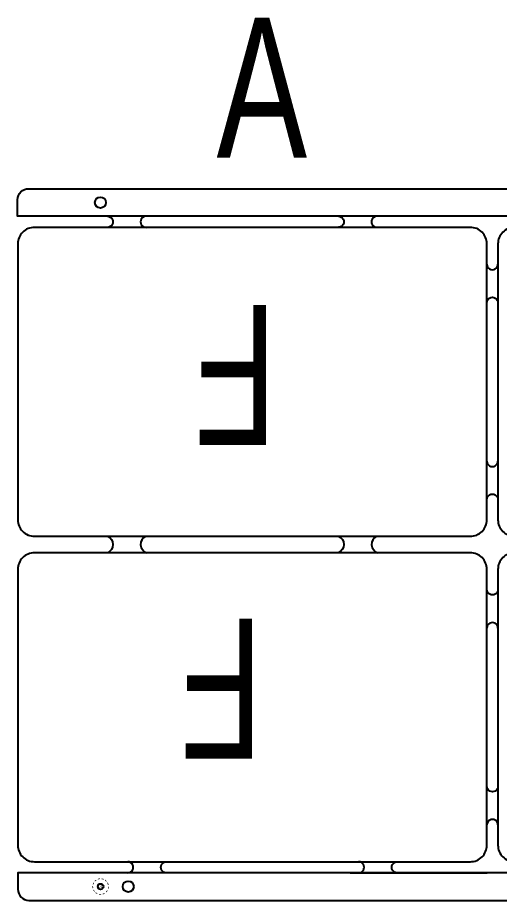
# Model space of a CAD drawing. Extents: x -91 to 82, y -70 to 91.
# Drawn here: x -90.5 to -3.2, y -69.5 to 90.5 of the extents above; entities that cross this region are included whole.
import ezdxf

# ---------------------------------------------------------------- set-up
doc = ezdxf.new("R2010")
doc.units = 0
for name, color, linetype in [('BG_OUTLINE', 254, 'CONTINUOUS'), ('PG_SILKSCREEN_BOTTOM', 143, 'CONTINUOUS'), ('PIN_BOTTOM', 1, 'CONTINUOUS'), ('RD_ASSEMBLY_BOTTOM', 2, 'CONTINUOUS')]:
    doc.layers.add(name, color=color, linetype=linetype)

msp = doc.modelspace()

# ---------------------------------------------------------------- linework, layer by layer
at = {"layer": 'BG_OUTLINE'}
for points in [[(-65.731136, 54.500018), (-90.532204, 54.500018), (-90.532204, 57.500012, -0.414214), (-88.532208, 59.500008), (79.499968, 59.500008, -0.414214), (81.499964, 57.500012), (81.499964, 54.500018), (-10.026904, 54.500018)], [(-74.260456, 54.501288, -1.000016), (-74.260456, 52.501292)], [(-67.260978, 54.501288, 1.000016), (-67.260978, 52.501292)], [(-32.421576, 54.503828, -1.000016), (-32.421576, 52.503832)], [(-25.422098, 54.503828, 1.000016), (-25.422098, 52.503832)], [(-5.507482, 45.818552, 1.000016), (-3.507486, 45.818552)], [(-5.507482, 38.819074, -1.000016), (-3.507486, 38.819074)], [(-5.50291, 10.143998, 1.000016), (-3.502914, 10.143998)], [(-5.50291, 3.14452, -1.000016), (-3.502914, 3.14452)], [(-74.272648, -3.500374, -0.675122), (-74.276712, -6.482842)], [(-67.33159, -3.49885, 0.668072), (-67.164204, -6.482842)], [(-32.426148, -3.500374, -0.675122), (-32.430212, -6.482842)], [(-25.48509, -3.49885, 0.668072), (-25.317704, -6.482842)], [(-3.497326, -13.144754, -1.000016), (-5.497322, -13.144754)], [(-3.497326, -20.144232, 1.000016), (-5.497322, -20.144232)], [(-3.492754, -48.819308, -1.000016), (-5.49275, -48.819308)], [(-3.492754, -55.818786, 1.000016), (-5.49275, -55.818786)], [(-70.578218, -64.504062, 1.000016), (-70.578218, -62.504066)], [(-63.57874, -64.504062, -1.000016), (-63.57874, -62.504066)], [(-28.739338, -64.501522, 1.000016), (-28.739338, -62.501526)], [(-21.73986, -64.501522, -1.000016), (-21.73986, -62.501526)], [(1.026668, -64.500252), (-90.5002, -64.500252), (-90.5002, -67.500246, 0.414214), (-88.500204, -69.500242), (79.531972, -69.500242, 0.414214), (81.531968, -67.500246), (81.531968, -64.500252), (56.7309, -64.500252)]]:
    msp.add_lwpolyline(points, format="xyb", dxfattribs=at)
for points in [[(-39.130986, 54.500018), (-65.731136, 54.500018)], [(-26.3271, 54.500018), (-39.130986, 54.500018)], [(-10.026904, 54.500018), (-26.3271, 54.500018)], [(21.268944, 54.500018), (-3.532124, 54.500018)], [(-30.26918, -64.500252), (-5.468112, -64.500252)]]:
    msp.add_lwpolyline(points, dxfattribs=at)
for points in [[(-87.500206, 52.500022, 0.414214), (-90.5002, 49.500028), (-90.5002, -0.500126, 0.414214), (-87.500206, -3.50012), (-8.50011, -3.50012, 0.414214), (-5.500116, -0.500126), (-5.500116, 49.500028, 0.414214), (-8.50011, 52.500022)], [(78.49997, -3.50012, 0.414214), (81.499964, -0.500126), (81.499964, 49.500028, 0.414214), (78.49997, 52.500022), (-0.500126, 52.500022, 0.414214), (-3.50012, 49.500028), (-3.50012, -0.500126, 0.414214), (-0.500126, -3.50012)], [(-8.50011, -62.500256, 0.414214), (-5.500116, -59.500262), (-5.500116, -9.500108, 0.414214), (-8.50011, -6.500114), (-87.500206, -6.500114, 0.414214), (-90.5002, -9.500108), (-90.5002, -59.500262, 0.414214), (-87.500206, -62.500256)], [(-87.500206, -6.500114, 0.414214), (-90.5002, -9.500108), (-90.5002, -59.500262, 0.414214), (-87.500206, -62.500256), (-8.50011, -62.500256, 0.414214), (-5.500116, -59.500262), (-5.500116, -9.500108, 0.414214), (-8.50011, -6.500114)], [(78.49997, -62.500256, 0.414214), (81.499964, -59.500262), (81.499964, -9.500108, 0.414214), (78.49997, -6.500114), (-0.500126, -6.500114, 0.414214), (-3.50012, -9.500108), (-3.50012, -59.500262, 0.414214), (-0.500126, -62.500256)]]:
    msp.add_lwpolyline(points, format="xyb", close=True, dxfattribs=at)
at = {"layer": 'PG_SILKSCREEN_BOTTOM', "const_width": 0.127}
for points in [[(-76.010008, -65.674748, -0.074119), (-75.601322, -65.583816)], [(-75.299316, -65.594484, -0.065827), (-74.940922, -65.695068)], [(-76.89723, -67.25412, -0.061689), (-76.917042, -66.905632)], [(-76.888594, -67.297554, -0.007798), (-76.89723, -67.25412)], [(-76.86548, -66.609976, -0.062517), (-76.726796, -66.284602)], [(-76.551028, -66.044826, -0.061338), (-76.287884, -65.818512)], [(-74.71283, -65.818766, -0.062613), (-74.44486, -66.050414)], [(-74.273918, -66.284856, -0.079392), (-74.11212, -66.702686)], [(-74.080624, -67.00012, -0.069654), (-74.135234, -67.39001)], [(-76.599034, -67.89928, -0.063426), (-76.789534, -67.595242)], [(-76.095352, -68.28917, -0.063405), (-76.39939, -68.098924)], [(-75.399138, -68.416424, -0.0707), (-75.797664, -68.388484)], [(-74.784966, -68.226432, -0.062525), (-75.11034, -68.365116)], [(-74.273918, -67.715384, -0.064425), (-74.496422, -68.003928)]]:
    msp.add_lwpolyline(points, format="xyb", dxfattribs=at)
at = {"layer": 'PIN_BOTTOM'}
for centre, radius in [((-75.532234, 56.999886), 0.999998), ((-75.50023, -67.00012), 0.508), ((-70.50024, -67.00012), 0.999998)]:
    msp.add_circle(centre, radius, dxfattribs=at)

# ---------------------------------------------------------------- texts
at = {"layer": 'BG_OUTLINE', "width": 0.725}
msp.add_text('A', height=25.4, dxfattribs=at).set_placement((-54.49824, 65.11417))
for p in [(-43.511216, 38.42893), (-46.051216, -18.419064)]:
    msp.add_text('F', height=25.4, rotation=180, dxfattribs=at).set_placement(p)
at = {"layer": 'RD_ASSEMBLY_BOTTOM', "text_generation_flag": 2}
msp.add_text('ID1', height=0.381, dxfattribs=at).set_placement((-75.057, -67.183))

doc.saveas('drawing.dxf')
